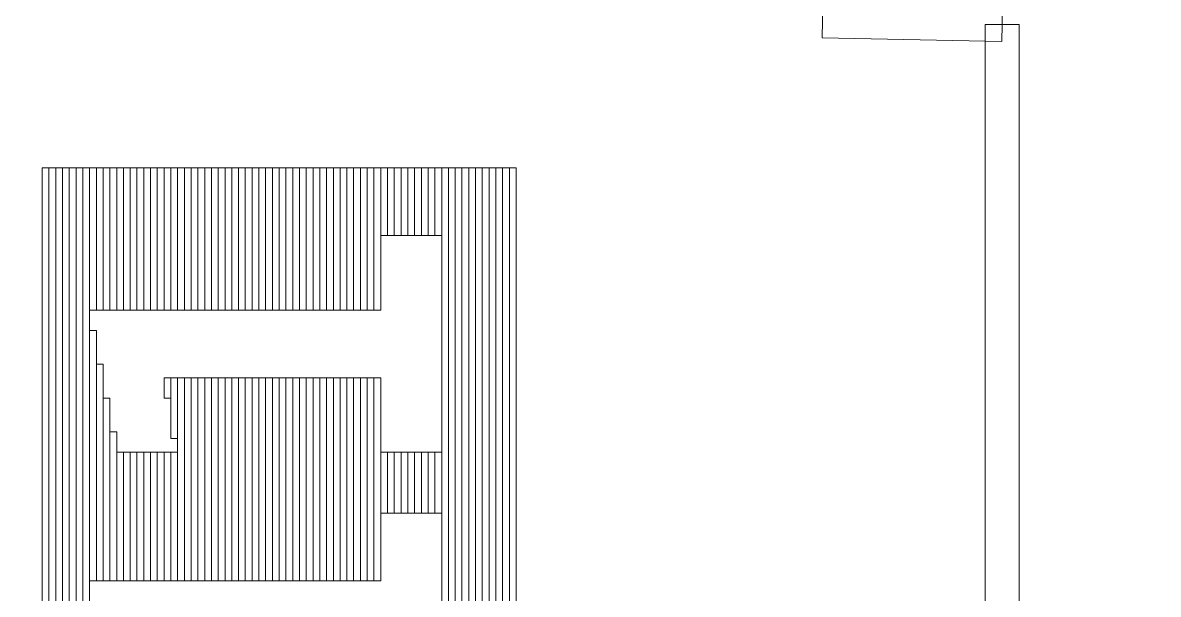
# Model space of a CAD drawing. Header units: millimetres. Extents: x -86 to 67, y -55 to 52.
# Drawn here: x 55.264 to 59.524, y -10.129 to -7.983 of the extents above; entities that cross this region are included whole.
import ezdxf

# ---------------------------------------------------------------- set-up
doc = ezdxf.new("R2010")
doc.units = ezdxf.units.MM
doc.header["$MEASUREMENT"] = 0
for name, color, linetype in [('BG_OUTLINE', 7, 'Continuous'), ('MA_PEN3', 7, 'Continuous'), ('PG_SILKSCREEN_TOP', 7, 'Continuous')]:
    doc.layers.add(name, color=color, linetype=linetype)

msp = doc.modelspace()

# ---------------------------------------------------------------- linework, layer by layer
at = {"layer": 'BG_OUTLINE', "color": 3, "lineweight": 9}
msp.add_open_spline([(-60.0926, 34.7331), (-60.0926, 34.7331), (63.7724, 34.7331), (63.7724, 34.7331), (63.7724, 34.7331), (64.585, 34.7336), (65.3646, 34.4113), (65.9396, 33.837), (65.9396, 33.837), (66.5146, 33.2627), (66.8379, 32.4797), (66.8384, 31.667), (66.8384, 31.667), (66.8384, 31.667), (66.8412, -52.28), (66.8412, -52.28), (66.8412, -52.28), (66.8412, -52.28), (66.8384, -52.1933), (66.8384, -52.1933), (66.8384, -52.1933), (66.8389, -53.006), (66.5166, -53.7856), (65.9424, -54.3606), (65.9424, -54.3606), (65.3681, -54.9356), (64.585, -55.2589), (63.7724, -55.2594), (63.7724, -55.2594), (63.7724, -55.2594), (-60.1869, -55.2594), (-60.1869, -55.2594), (-60.1869, -55.2594), (-60.1869, -55.2594), (-60.0853, -55.2518), (-60.0853, -55.2518), (-60.0853, -55.2518), (-60.8979, -55.2523), (-61.6775, -54.9299), (-62.2525, -54.3557), (-62.2525, -54.3557), (-62.8275, -53.7814), (-63.1508, -52.9984), (-63.1513, -52.1857), (-63.1513, -52.1857), (-63.1513, -52.1857), (-63.1587, 31.667), (-63.1587, 31.667), (-63.1587, 31.667), (-63.1592, 32.4797), (-62.8369, 33.2593), (-62.2626, 33.8343), (-62.2626, 33.8343), (-61.6883, 34.4093), (-60.9053, 34.7326), (-60.0926, 34.7331)], degree=3, knots=[0, 0, 0, 0, 0.071429, 0.071429, 0.071429, 0.071429, 0.142857, 0.142857, 0.142857, 0.142857, 0.214286, 0.214286, 0.214286, 0.214286, 0.285714, 0.285714, 0.285714, 0.285714, 0.357143, 0.357143, 0.357143, 0.357143, 0.428571, 0.428571, 0.428571, 0.428571, 0.5, 0.5, 0.5, 0.5, 0.571429, 0.571429, 0.571429, 0.571429, 0.642857, 0.642857, 0.642857, 0.642857, 0.714286, 0.714286, 0.714286, 0.714286, 0.785714, 0.785714, 0.785714, 0.785714, 0.857143, 0.857143, 0.857143, 0.857143, 0.928571, 0.928571, 0.928571, 0.928571, 1, 1, 1, 1], dxfattribs=at)
at = {"layer": 'MA_PEN3', "color": 5, "lineweight": 9}
for points in [[(55.3627, -11.6781), (55.3627, -11.6781), (55.3373, -11.6781), (55.3373, -11.6781), (55.3373, -11.6781), (55.3373, -11.6781), (55.3373, -8.5285), (55.3373, -8.5285), (55.3373, -8.5285), (55.3373, -8.5285), (55.3627, -8.5285), (55.3627, -8.5285), (55.3627, -8.5285), (55.3627, -8.5285), (55.3627, -11.6781), (55.3627, -11.6781)], [(55.3881, -11.6781), (55.3881, -11.6781), (55.3627, -11.6781), (55.3627, -11.6781), (55.3627, -11.6781), (55.3627, -11.6781), (55.3627, -8.5285), (55.3627, -8.5285), (55.3627, -8.5285), (55.3627, -8.5285), (55.3881, -8.5285), (55.3881, -8.5285), (55.3881, -8.5285), (55.3881, -8.5285), (55.3881, -11.6781), (55.3881, -11.6781)], [(55.4135, -11.6781), (55.4135, -11.6781), (55.3881, -11.6781), (55.3881, -11.6781), (55.3881, -11.6781), (55.3881, -11.6781), (55.3881, -8.5285), (55.3881, -8.5285), (55.3881, -8.5285), (55.3881, -8.5285), (55.4135, -8.5285), (55.4135, -8.5285), (55.4135, -8.5285), (55.4135, -8.5285), (55.4135, -11.6781), (55.4135, -11.6781)], [(55.4389, -11.6781), (55.4389, -11.6781), (55.4135, -11.6781), (55.4135, -11.6781), (55.4135, -11.6781), (55.4135, -11.6781), (55.4135, -8.5285), (55.4135, -8.5285), (55.4135, -8.5285), (55.4135, -8.5285), (55.4389, -8.5285), (55.4389, -8.5285), (55.4389, -8.5285), (55.4389, -8.5285), (55.4389, -11.6781), (55.4389, -11.6781)], [(55.4643, -11.6781), (55.4643, -11.6781), (55.4389, -11.6781), (55.4389, -11.6781), (55.4389, -11.6781), (55.4389, -11.6781), (55.4389, -8.5285), (55.4389, -8.5285), (55.4389, -8.5285), (55.4389, -8.5285), (55.4643, -8.5285), (55.4643, -8.5285), (55.4643, -8.5285), (55.4643, -8.5285), (55.4643, -11.6781), (55.4643, -11.6781)], [(55.4897, -11.6781), (55.4897, -11.6781), (55.4643, -11.6781), (55.4643, -11.6781), (55.4643, -11.6781), (55.4643, -11.6781), (55.4643, -8.5285), (55.4643, -8.5285), (55.4643, -8.5285), (55.4643, -8.5285), (55.4897, -8.5285), (55.4897, -8.5285), (55.4897, -8.5285), (55.4897, -8.5285), (55.4897, -11.6781), (55.4897, -11.6781)], [(55.5151, -11.6781), (55.5151, -11.6781), (55.4897, -11.6781), (55.4897, -11.6781), (55.4897, -11.6781), (55.4897, -11.6781), (55.4897, -8.5285), (55.4897, -8.5285), (55.4897, -8.5285), (55.4897, -8.5285), (55.5151, -8.5285), (55.5151, -8.5285), (55.5151, -8.5285), (55.5151, -8.5285), (55.5151, -11.6781), (55.5151, -11.6781)], [(55.5405, -9.0619), (55.5405, -9.0619), (55.5151, -9.0619), (55.5151, -9.0619), (55.5151, -9.0619), (55.5151, -9.0619), (55.5151, -8.5285), (55.5151, -8.5285), (55.5151, -8.5285), (55.5151, -8.5285), (55.5405, -8.5285), (55.5405, -8.5285), (55.5405, -8.5285), (55.5405, -8.5285), (55.5405, -9.0619), (55.5405, -9.0619)], [(55.5659, -9.0619), (55.5659, -9.0619), (55.5405, -9.0619), (55.5405, -9.0619), (55.5405, -9.0619), (55.5405, -9.0619), (55.5405, -8.5285), (55.5405, -8.5285), (55.5405, -8.5285), (55.5405, -8.5285), (55.5659, -8.5285), (55.5659, -8.5285), (55.5659, -8.5285), (55.5659, -8.5285), (55.5659, -9.0619), (55.5659, -9.0619)], [(55.5913, -9.0619), (55.5913, -9.0619), (55.5659, -9.0619), (55.5659, -9.0619), (55.5659, -9.0619), (55.5659, -9.0619), (55.5659, -8.5285), (55.5659, -8.5285), (55.5659, -8.5285), (55.5659, -8.5285), (55.5913, -8.5285), (55.5913, -8.5285), (55.5913, -8.5285), (55.5913, -8.5285), (55.5913, -9.0619), (55.5913, -9.0619)], [(55.6167, -9.0619), (55.6167, -9.0619), (55.5913, -9.0619), (55.5913, -9.0619), (55.5913, -9.0619), (55.5913, -9.0619), (55.5913, -8.5285), (55.5913, -8.5285), (55.5913, -8.5285), (55.5913, -8.5285), (55.6167, -8.5285), (55.6167, -8.5285), (55.6167, -8.5285), (55.6167, -8.5285), (55.6167, -9.0619), (55.6167, -9.0619)], [(55.6421, -9.0619), (55.6421, -9.0619), (55.6167, -9.0619), (55.6167, -9.0619), (55.6167, -9.0619), (55.6167, -9.0619), (55.6167, -8.5285), (55.6167, -8.5285), (55.6167, -8.5285), (55.6167, -8.5285), (55.6421, -8.5285), (55.6421, -8.5285), (55.6421, -8.5285), (55.6421, -8.5285), (55.6421, -9.0619), (55.6421, -9.0619)], [(55.6675, -9.0619), (55.6675, -9.0619), (55.6421, -9.0619), (55.6421, -9.0619), (55.6421, -9.0619), (55.6421, -9.0619), (55.6421, -8.5285), (55.6421, -8.5285), (55.6421, -8.5285), (55.6421, -8.5285), (55.6675, -8.5285), (55.6675, -8.5285), (55.6675, -8.5285), (55.6675, -8.5285), (55.6675, -9.0619), (55.6675, -9.0619)], [(55.6929, -9.0619), (55.6929, -9.0619), (55.6675, -9.0619), (55.6675, -9.0619), (55.6675, -9.0619), (55.6675, -9.0619), (55.6675, -8.5285), (55.6675, -8.5285), (55.6675, -8.5285), (55.6675, -8.5285), (55.6929, -8.5285), (55.6929, -8.5285), (55.6929, -8.5285), (55.6929, -8.5285), (55.6929, -9.0619), (55.6929, -9.0619)], [(55.7183, -9.0619), (55.7183, -9.0619), (55.6929, -9.0619), (55.6929, -9.0619), (55.6929, -9.0619), (55.6929, -9.0619), (55.6929, -8.5285), (55.6929, -8.5285), (55.6929, -8.5285), (55.6929, -8.5285), (55.7183, -8.5285), (55.7183, -8.5285), (55.7183, -8.5285), (55.7183, -8.5285), (55.7183, -9.0619), (55.7183, -9.0619)], [(55.7437, -9.0619), (55.7437, -9.0619), (55.7183, -9.0619), (55.7183, -9.0619), (55.7183, -9.0619), (55.7183, -9.0619), (55.7183, -8.5285), (55.7183, -8.5285), (55.7183, -8.5285), (55.7183, -8.5285), (55.7437, -8.5285), (55.7437, -8.5285), (55.7437, -8.5285), (55.7437, -8.5285), (55.7437, -9.0619), (55.7437, -9.0619)], [(55.7691, -9.0619), (55.7691, -9.0619), (55.7437, -9.0619), (55.7437, -9.0619), (55.7437, -9.0619), (55.7437, -9.0619), (55.7437, -8.5285), (55.7437, -8.5285), (55.7437, -8.5285), (55.7437, -8.5285), (55.7691, -8.5285), (55.7691, -8.5285), (55.7691, -8.5285), (55.7691, -8.5285), (55.7691, -9.0619), (55.7691, -9.0619)], [(55.7945, -9.0619), (55.7945, -9.0619), (55.7691, -9.0619), (55.7691, -9.0619), (55.7691, -9.0619), (55.7691, -9.0619), (55.7691, -8.5285), (55.7691, -8.5285), (55.7691, -8.5285), (55.7691, -8.5285), (55.7945, -8.5285), (55.7945, -8.5285), (55.7945, -8.5285), (55.7945, -8.5285), (55.7945, -9.0619), (55.7945, -9.0619)], [(55.8199, -9.0619), (55.8199, -9.0619), (55.7945, -9.0619), (55.7945, -9.0619), (55.7945, -9.0619), (55.7945, -9.0619), (55.7945, -8.5285), (55.7945, -8.5285), (55.7945, -8.5285), (55.7945, -8.5285), (55.8199, -8.5285), (55.8199, -8.5285), (55.8199, -8.5285), (55.8199, -8.5285), (55.8199, -9.0619), (55.8199, -9.0619)], [(55.8453, -9.0619), (55.8453, -9.0619), (55.8199, -9.0619), (55.8199, -9.0619), (55.8199, -9.0619), (55.8199, -9.0619), (55.8199, -8.5285), (55.8199, -8.5285), (55.8199, -8.5285), (55.8199, -8.5285), (55.8453, -8.5285), (55.8453, -8.5285), (55.8453, -8.5285), (55.8453, -8.5285), (55.8453, -9.0619), (55.8453, -9.0619)], [(55.8707, -9.0619), (55.8707, -9.0619), (55.8453, -9.0619), (55.8453, -9.0619), (55.8453, -9.0619), (55.8453, -9.0619), (55.8453, -8.5285), (55.8453, -8.5285), (55.8453, -8.5285), (55.8453, -8.5285), (55.8707, -8.5285), (55.8707, -8.5285), (55.8707, -8.5285), (55.8707, -8.5285), (55.8707, -9.0619), (55.8707, -9.0619)], [(55.8961, -9.0619), (55.8961, -9.0619), (55.8707, -9.0619), (55.8707, -9.0619), (55.8707, -9.0619), (55.8707, -9.0619), (55.8707, -8.5285), (55.8707, -8.5285), (55.8707, -8.5285), (55.8707, -8.5285), (55.8961, -8.5285), (55.8961, -8.5285), (55.8961, -8.5285), (55.8961, -8.5285), (55.8961, -9.0619), (55.8961, -9.0619)], [(55.9215, -9.0619), (55.9215, -9.0619), (55.8961, -9.0619), (55.8961, -9.0619), (55.8961, -9.0619), (55.8961, -9.0619), (55.8961, -8.5285), (55.8961, -8.5285), (55.8961, -8.5285), (55.8961, -8.5285), (55.9215, -8.5285), (55.9215, -8.5285), (55.9215, -8.5285), (55.9215, -8.5285), (55.9215, -9.0619), (55.9215, -9.0619)], [(55.9469, -9.0619), (55.9469, -9.0619), (55.9215, -9.0619), (55.9215, -9.0619), (55.9215, -9.0619), (55.9215, -9.0619), (55.9215, -8.5285), (55.9215, -8.5285), (55.9215, -8.5285), (55.9215, -8.5285), (55.9469, -8.5285), (55.9469, -8.5285), (55.9469, -8.5285), (55.9469, -8.5285), (55.9469, -9.0619), (55.9469, -9.0619)], [(55.9723, -9.0619), (55.9723, -9.0619), (55.9469, -9.0619), (55.9469, -9.0619), (55.9469, -9.0619), (55.9469, -9.0619), (55.9469, -8.5285), (55.9469, -8.5285), (55.9469, -8.5285), (55.9469, -8.5285), (55.9723, -8.5285), (55.9723, -8.5285), (55.9723, -8.5285), (55.9723, -8.5285), (55.9723, -9.0619), (55.9723, -9.0619)], [(55.9977, -9.0619), (55.9977, -9.0619), (55.9723, -9.0619), (55.9723, -9.0619), (55.9723, -9.0619), (55.9723, -9.0619), (55.9723, -8.5285), (55.9723, -8.5285), (55.9723, -8.5285), (55.9723, -8.5285), (55.9977, -8.5285), (55.9977, -8.5285), (55.9977, -8.5285), (55.9977, -8.5285), (55.9977, -9.0619), (55.9977, -9.0619)], [(56.0231, -9.0619), (56.0231, -9.0619), (55.9977, -9.0619), (55.9977, -9.0619), (55.9977, -9.0619), (55.9977, -9.0619), (55.9977, -8.5285), (55.9977, -8.5285), (55.9977, -8.5285), (55.9977, -8.5285), (56.0231, -8.5285), (56.0231, -8.5285), (56.0231, -8.5285), (56.0231, -8.5285), (56.0231, -9.0619), (56.0231, -9.0619)], [(56.0485, -9.0619), (56.0485, -9.0619), (56.0231, -9.0619), (56.0231, -9.0619), (56.0231, -9.0619), (56.0231, -9.0619), (56.0231, -8.5285), (56.0231, -8.5285), (56.0231, -8.5285), (56.0231, -8.5285), (56.0485, -8.5285), (56.0485, -8.5285), (56.0485, -8.5285), (56.0485, -8.5285), (56.0485, -9.0619), (56.0485, -9.0619)], [(56.0739, -9.0619), (56.0739, -9.0619), (56.0485, -9.0619), (56.0485, -9.0619), (56.0485, -9.0619), (56.0485, -9.0619), (56.0485, -8.5285), (56.0485, -8.5285), (56.0485, -8.5285), (56.0485, -8.5285), (56.0739, -8.5285), (56.0739, -8.5285), (56.0739, -8.5285), (56.0739, -8.5285), (56.0739, -9.0619), (56.0739, -9.0619)], [(56.0993, -9.0619), (56.0993, -9.0619), (56.0739, -9.0619), (56.0739, -9.0619), (56.0739, -9.0619), (56.0739, -9.0619), (56.0739, -8.5285), (56.0739, -8.5285), (56.0739, -8.5285), (56.0739, -8.5285), (56.0993, -8.5285), (56.0993, -8.5285), (56.0993, -8.5285), (56.0993, -8.5285), (56.0993, -9.0619), (56.0993, -9.0619)], [(56.1247, -9.0619), (56.1247, -9.0619), (56.0993, -9.0619), (56.0993, -9.0619), (56.0993, -9.0619), (56.0993, -9.0619), (56.0993, -8.5285), (56.0993, -8.5285), (56.0993, -8.5285), (56.0993, -8.5285), (56.1247, -8.5285), (56.1247, -8.5285), (56.1247, -8.5285), (56.1247, -8.5285), (56.1247, -9.0619), (56.1247, -9.0619)], [(56.1501, -9.0619), (56.1501, -9.0619), (56.1247, -9.0619), (56.1247, -9.0619), (56.1247, -9.0619), (56.1247, -9.0619), (56.1247, -8.5285), (56.1247, -8.5285), (56.1247, -8.5285), (56.1247, -8.5285), (56.1501, -8.5285), (56.1501, -8.5285), (56.1501, -8.5285), (56.1501, -8.5285), (56.1501, -9.0619), (56.1501, -9.0619)], [(56.1755, -9.0619), (56.1755, -9.0619), (56.1501, -9.0619), (56.1501, -9.0619), (56.1501, -9.0619), (56.1501, -9.0619), (56.1501, -8.5285), (56.1501, -8.5285), (56.1501, -8.5285), (56.1501, -8.5285), (56.1755, -8.5285), (56.1755, -8.5285), (56.1755, -8.5285), (56.1755, -8.5285), (56.1755, -9.0619), (56.1755, -9.0619)], [(56.2009, -9.0619), (56.2009, -9.0619), (56.1755, -9.0619), (56.1755, -9.0619), (56.1755, -9.0619), (56.1755, -9.0619), (56.1755, -8.5285), (56.1755, -8.5285), (56.1755, -8.5285), (56.1755, -8.5285), (56.2009, -8.5285), (56.2009, -8.5285), (56.2009, -8.5285), (56.2009, -8.5285), (56.2009, -9.0619), (56.2009, -9.0619)], [(56.2263, -9.0619), (56.2263, -9.0619), (56.2009, -9.0619), (56.2009, -9.0619), (56.2009, -9.0619), (56.2009, -9.0619), (56.2009, -8.5285), (56.2009, -8.5285), (56.2009, -8.5285), (56.2009, -8.5285), (56.2263, -8.5285), (56.2263, -8.5285), (56.2263, -8.5285), (56.2263, -8.5285), (56.2263, -9.0619), (56.2263, -9.0619)], [(56.2517, -9.0619), (56.2517, -9.0619), (56.2263, -9.0619), (56.2263, -9.0619), (56.2263, -9.0619), (56.2263, -9.0619), (56.2263, -8.5285), (56.2263, -8.5285), (56.2263, -8.5285), (56.2263, -8.5285), (56.2517, -8.5285), (56.2517, -8.5285), (56.2517, -8.5285), (56.2517, -8.5285), (56.2517, -9.0619), (56.2517, -9.0619)], [(56.2771, -9.0619), (56.2771, -9.0619), (56.2517, -9.0619), (56.2517, -9.0619), (56.2517, -9.0619), (56.2517, -9.0619), (56.2517, -8.5285), (56.2517, -8.5285), (56.2517, -8.5285), (56.2517, -8.5285), (56.2771, -8.5285), (56.2771, -8.5285), (56.2771, -8.5285), (56.2771, -8.5285), (56.2771, -9.0619), (56.2771, -9.0619)], [(56.3025, -9.0619), (56.3025, -9.0619), (56.2771, -9.0619), (56.2771, -9.0619), (56.2771, -9.0619), (56.2771, -9.0619), (56.2771, -8.5285), (56.2771, -8.5285), (56.2771, -8.5285), (56.2771, -8.5285), (56.3025, -8.5285), (56.3025, -8.5285), (56.3025, -8.5285), (56.3025, -8.5285), (56.3025, -9.0619), (56.3025, -9.0619)], [(56.3279, -9.0619), (56.3279, -9.0619), (56.3025, -9.0619), (56.3025, -9.0619), (56.3025, -9.0619), (56.3025, -9.0619), (56.3025, -8.5285), (56.3025, -8.5285), (56.3025, -8.5285), (56.3025, -8.5285), (56.3279, -8.5285), (56.3279, -8.5285), (56.3279, -8.5285), (56.3279, -8.5285), (56.3279, -9.0619), (56.3279, -9.0619)], [(56.3533, -9.0619), (56.3533, -9.0619), (56.3279, -9.0619), (56.3279, -9.0619), (56.3279, -9.0619), (56.3279, -9.0619), (56.3279, -8.5285), (56.3279, -8.5285), (56.3279, -8.5285), (56.3279, -8.5285), (56.3533, -8.5285), (56.3533, -8.5285), (56.3533, -8.5285), (56.3533, -8.5285), (56.3533, -9.0619), (56.3533, -9.0619)], [(56.3787, -9.0619), (56.3787, -9.0619), (56.3533, -9.0619), (56.3533, -9.0619), (56.3533, -9.0619), (56.3533, -9.0619), (56.3533, -8.5285), (56.3533, -8.5285), (56.3533, -8.5285), (56.3533, -8.5285), (56.3787, -8.5285), (56.3787, -8.5285), (56.3787, -8.5285), (56.3787, -8.5285), (56.3787, -9.0619), (56.3787, -9.0619)], [(56.4041, -9.0619), (56.4041, -9.0619), (56.3787, -9.0619), (56.3787, -9.0619), (56.3787, -9.0619), (56.3787, -9.0619), (56.3787, -8.5285), (56.3787, -8.5285), (56.3787, -8.5285), (56.3787, -8.5285), (56.4041, -8.5285), (56.4041, -8.5285), (56.4041, -8.5285), (56.4041, -8.5285), (56.4041, -9.0619), (56.4041, -9.0619)], [(56.4295, -9.0619), (56.4295, -9.0619), (56.4041, -9.0619), (56.4041, -9.0619), (56.4041, -9.0619), (56.4041, -9.0619), (56.4041, -8.5285), (56.4041, -8.5285), (56.4041, -8.5285), (56.4041, -8.5285), (56.4295, -8.5285), (56.4295, -8.5285), (56.4295, -8.5285), (56.4295, -8.5285), (56.4295, -9.0619), (56.4295, -9.0619)], [(56.4549, -9.0619), (56.4549, -9.0619), (56.4295, -9.0619), (56.4295, -9.0619), (56.4295, -9.0619), (56.4295, -9.0619), (56.4295, -8.5285), (56.4295, -8.5285), (56.4295, -8.5285), (56.4295, -8.5285), (56.4549, -8.5285), (56.4549, -8.5285), (56.4549, -8.5285), (56.4549, -8.5285), (56.4549, -9.0619), (56.4549, -9.0619)], [(56.4803, -9.0619), (56.4803, -9.0619), (56.4549, -9.0619), (56.4549, -9.0619), (56.4549, -9.0619), (56.4549, -9.0619), (56.4549, -8.5285), (56.4549, -8.5285), (56.4549, -8.5285), (56.4549, -8.5285), (56.4803, -8.5285), (56.4803, -8.5285), (56.4803, -8.5285), (56.4803, -8.5285), (56.4803, -9.0619), (56.4803, -9.0619)], [(56.5057, -9.0619), (56.5057, -9.0619), (56.4803, -9.0619), (56.4803, -9.0619), (56.4803, -9.0619), (56.4803, -9.0619), (56.4803, -8.5285), (56.4803, -8.5285), (56.4803, -8.5285), (56.4803, -8.5285), (56.5057, -8.5285), (56.5057, -8.5285), (56.5057, -8.5285), (56.5057, -8.5285), (56.5057, -9.0619), (56.5057, -9.0619)], [(56.5311, -9.0619), (56.5311, -9.0619), (56.5057, -9.0619), (56.5057, -9.0619), (56.5057, -9.0619), (56.5057, -9.0619), (56.5057, -8.5285), (56.5057, -8.5285), (56.5057, -8.5285), (56.5057, -8.5285), (56.5311, -8.5285), (56.5311, -8.5285), (56.5311, -8.5285), (56.5311, -8.5285), (56.5311, -9.0619), (56.5311, -9.0619)], [(56.5565, -9.0619), (56.5565, -9.0619), (56.5311, -9.0619), (56.5311, -9.0619), (56.5311, -9.0619), (56.5311, -9.0619), (56.5311, -8.5285), (56.5311, -8.5285), (56.5311, -8.5285), (56.5311, -8.5285), (56.5565, -8.5285), (56.5565, -8.5285), (56.5565, -8.5285), (56.5565, -8.5285), (56.5565, -9.0619), (56.5565, -9.0619)], [(56.5819, -9.0619), (56.5819, -9.0619), (56.5565, -9.0619), (56.5565, -9.0619), (56.5565, -9.0619), (56.5565, -9.0619), (56.5565, -8.5285), (56.5565, -8.5285), (56.5565, -8.5285), (56.5565, -8.5285), (56.5819, -8.5285), (56.5819, -8.5285), (56.5819, -8.5285), (56.5819, -8.5285), (56.5819, -9.0619), (56.5819, -9.0619)], [(56.6073, -9.0619), (56.6073, -9.0619), (56.5819, -9.0619), (56.5819, -9.0619), (56.5819, -9.0619), (56.5819, -9.0619), (56.5819, -8.5285), (56.5819, -8.5285), (56.5819, -8.5285), (56.5819, -8.5285), (56.6073, -8.5285), (56.6073, -8.5285), (56.6073, -8.5285), (56.6073, -8.5285), (56.6073, -9.0619), (56.6073, -9.0619)], [(56.6327, -8.7825), (56.6327, -8.7825), (56.6073, -8.7825), (56.6073, -8.7825), (56.6073, -8.7825), (56.6073, -8.7825), (56.6073, -8.5285), (56.6073, -8.5285), (56.6073, -8.5285), (56.6073, -8.5285), (56.6327, -8.5285), (56.6327, -8.5285), (56.6327, -8.5285), (56.6327, -8.5285), (56.6327, -8.7825), (56.6327, -8.7825)], [(56.6581, -8.7825), (56.6581, -8.7825), (56.6327, -8.7825), (56.6327, -8.7825), (56.6327, -8.7825), (56.6327, -8.7825), (56.6327, -8.5285), (56.6327, -8.5285), (56.6327, -8.5285), (56.6327, -8.5285), (56.6581, -8.5285), (56.6581, -8.5285), (56.6581, -8.5285), (56.6581, -8.5285), (56.6581, -8.7825), (56.6581, -8.7825)], [(56.6835, -8.7825), (56.6835, -8.7825), (56.6581, -8.7825), (56.6581, -8.7825), (56.6581, -8.7825), (56.6581, -8.7825), (56.6581, -8.5285), (56.6581, -8.5285), (56.6581, -8.5285), (56.6581, -8.5285), (56.6835, -8.5285), (56.6835, -8.5285), (56.6835, -8.5285), (56.6835, -8.5285), (56.6835, -8.7825), (56.6835, -8.7825)], [(56.7089, -8.7825), (56.7089, -8.7825), (56.6835, -8.7825), (56.6835, -8.7825), (56.6835, -8.7825), (56.6835, -8.7825), (56.6835, -8.5285), (56.6835, -8.5285), (56.6835, -8.5285), (56.6835, -8.5285), (56.7089, -8.5285), (56.7089, -8.5285), (56.7089, -8.5285), (56.7089, -8.5285), (56.7089, -8.7825), (56.7089, -8.7825)], [(56.7343, -8.7825), (56.7343, -8.7825), (56.7089, -8.7825), (56.7089, -8.7825), (56.7089, -8.7825), (56.7089, -8.7825), (56.7089, -8.5285), (56.7089, -8.5285), (56.7089, -8.5285), (56.7089, -8.5285), (56.7343, -8.5285), (56.7343, -8.5285), (56.7343, -8.5285), (56.7343, -8.5285), (56.7343, -8.7825), (56.7343, -8.7825)], [(56.7597, -8.7825), (56.7597, -8.7825), (56.7343, -8.7825), (56.7343, -8.7825), (56.7343, -8.7825), (56.7343, -8.7825), (56.7343, -8.5285), (56.7343, -8.5285), (56.7343, -8.5285), (56.7343, -8.5285), (56.7597, -8.5285), (56.7597, -8.5285), (56.7597, -8.5285), (56.7597, -8.5285), (56.7597, -8.7825), (56.7597, -8.7825)], [(56.7851, -8.7825), (56.7851, -8.7825), (56.7597, -8.7825), (56.7597, -8.7825), (56.7597, -8.7825), (56.7597, -8.7825), (56.7597, -8.5285), (56.7597, -8.5285), (56.7597, -8.5285), (56.7597, -8.5285), (56.7851, -8.5285), (56.7851, -8.5285), (56.7851, -8.5285), (56.7851, -8.5285), (56.7851, -8.7825), (56.7851, -8.7825)], [(56.8105, -8.7825), (56.8105, -8.7825), (56.7851, -8.7825), (56.7851, -8.7825), (56.7851, -8.7825), (56.7851, -8.7825), (56.7851, -8.5285), (56.7851, -8.5285), (56.7851, -8.5285), (56.7851, -8.5285), (56.8105, -8.5285), (56.8105, -8.5285), (56.8105, -8.5285), (56.8105, -8.5285), (56.8105, -8.7825), (56.8105, -8.7825)], [(56.8359, -8.7825), (56.8359, -8.7825), (56.8105, -8.7825), (56.8105, -8.7825), (56.8105, -8.7825), (56.8105, -8.7825), (56.8105, -8.5285), (56.8105, -8.5285), (56.8105, -8.5285), (56.8105, -8.5285), (56.8359, -8.5285), (56.8359, -8.5285), (56.8359, -8.5285), (56.8359, -8.5285), (56.8359, -8.7825), (56.8359, -8.7825)], [(56.8613, -11.2209), (56.8613, -11.2209), (56.8359, -11.2209), (56.8359, -11.2209), (56.8359, -11.2209), (56.8359, -11.2209), (56.8359, -8.5285), (56.8359, -8.5285), (56.8359, -8.5285), (56.8359, -8.5285), (56.8613, -8.5285), (56.8613, -8.5285), (56.8613, -8.5285), (56.8613, -8.5285), (56.8613, -11.2209), (56.8613, -11.2209)], [(56.8867, -11.6781), (56.8867, -11.6781), (56.8613, -11.6781), (56.8613, -11.6781), (56.8613, -11.6781), (56.8613, -11.6781), (56.8613, -8.5285), (56.8613, -8.5285), (56.8613, -8.5285), (56.8613, -8.5285), (56.8867, -8.5285), (56.8867, -8.5285), (56.8867, -8.5285), (56.8867, -8.5285), (56.8867, -11.6781), (56.8867, -11.6781)], [(56.9121, -11.6781), (56.9121, -11.6781), (56.8867, -11.6781), (56.8867, -11.6781), (56.8867, -11.6781), (56.8867, -11.6781), (56.8867, -8.5285), (56.8867, -8.5285), (56.8867, -8.5285), (56.8867, -8.5285), (56.9121, -8.5285), (56.9121, -8.5285), (56.9121, -8.5285), (56.9121, -8.5285), (56.9121, -11.6781), (56.9121, -11.6781)], [(56.9375, -11.6781), (56.9375, -11.6781), (56.9121, -11.6781), (56.9121, -11.6781), (56.9121, -11.6781), (56.9121, -11.6781), (56.9121, -8.5285), (56.9121, -8.5285), (56.9121, -8.5285), (56.9121, -8.5285), (56.9375, -8.5285), (56.9375, -8.5285), (56.9375, -8.5285), (56.9375, -8.5285), (56.9375, -11.6781), (56.9375, -11.6781)], [(56.9629, -11.6781), (56.9629, -11.6781), (56.9375, -11.6781), (56.9375, -11.6781), (56.9375, -11.6781), (56.9375, -11.6781), (56.9375, -8.5285), (56.9375, -8.5285), (56.9375, -8.5285), (56.9375, -8.5285), (56.9629, -8.5285), (56.9629, -8.5285), (56.9629, -8.5285), (56.9629, -8.5285), (56.9629, -11.6781), (56.9629, -11.6781)], [(56.9883, -11.6781), (56.9883, -11.6781), (56.9629, -11.6781), (56.9629, -11.6781), (56.9629, -11.6781), (56.9629, -11.6781), (56.9629, -8.5285), (56.9629, -8.5285), (56.9629, -8.5285), (56.9629, -8.5285), (56.9883, -8.5285), (56.9883, -8.5285), (56.9883, -8.5285), (56.9883, -8.5285), (56.9883, -11.6781), (56.9883, -11.6781)], [(57.0137, -11.6781), (57.0137, -11.6781), (56.9883, -11.6781), (56.9883, -11.6781), (56.9883, -11.6781), (56.9883, -11.6781), (56.9883, -8.5285), (56.9883, -8.5285), (56.9883, -8.5285), (56.9883, -8.5285), (57.0137, -8.5285), (57.0137, -8.5285), (57.0137, -8.5285), (57.0137, -8.5285), (57.0137, -11.6781), (57.0137, -11.6781)], [(57.0391, -11.6781), (57.0391, -11.6781), (57.0137, -11.6781), (57.0137, -11.6781), (57.0137, -11.6781), (57.0137, -11.6781), (57.0137, -8.5285), (57.0137, -8.5285), (57.0137, -8.5285), (57.0137, -8.5285), (57.0391, -8.5285), (57.0391, -8.5285), (57.0391, -8.5285), (57.0391, -8.5285), (57.0391, -11.6781), (57.0391, -11.6781)], [(57.0645, -11.6781), (57.0645, -11.6781), (57.0391, -11.6781), (57.0391, -11.6781), (57.0391, -11.6781), (57.0391, -11.6781), (57.0391, -8.5285), (57.0391, -8.5285), (57.0391, -8.5285), (57.0391, -8.5285), (57.0645, -8.5285), (57.0645, -8.5285), (57.0645, -8.5285), (57.0645, -8.5285), (57.0645, -11.6781), (57.0645, -11.6781)], [(57.0899, -11.6781), (57.0899, -11.6781), (57.0645, -11.6781), (57.0645, -11.6781), (57.0645, -11.6781), (57.0645, -11.6781), (57.0645, -8.5285), (57.0645, -8.5285), (57.0645, -8.5285), (57.0645, -8.5285), (57.0899, -8.5285), (57.0899, -8.5285), (57.0899, -8.5285), (57.0899, -8.5285), (57.0899, -11.6781), (57.0899, -11.6781)], [(57.1153, -11.6781), (57.1153, -11.6781), (57.0899, -11.6781), (57.0899, -11.6781), (57.0899, -11.6781), (57.0899, -11.6781), (57.0899, -8.5285), (57.0899, -8.5285), (57.0899, -8.5285), (57.0899, -8.5285), (57.1153, -8.5285), (57.1153, -8.5285), (57.1153, -8.5285), (57.1153, -8.5285), (57.1153, -11.6781), (57.1153, -11.6781)], [(55.5405, -10.0779), (55.5405, -10.0779), (55.5151, -10.0779), (55.5151, -10.0779), (55.5151, -10.0779), (55.5151, -10.0779), (55.5151, -9.1381), (55.5151, -9.1381), (55.5151, -9.1381), (55.5151, -9.1381), (55.5405, -9.1381), (55.5405, -9.1381), (55.5405, -9.1381), (55.5405, -9.1381), (55.5405, -10.0779), (55.5405, -10.0779)], [(55.5659, -10.0779), (55.5659, -10.0779), (55.5405, -10.0779), (55.5405, -10.0779), (55.5405, -10.0779), (55.5405, -10.0779), (55.5405, -9.2651), (55.5405, -9.2651), (55.5405, -9.2651), (55.5405, -9.2651), (55.5659, -9.2651), (55.5659, -9.2651), (55.5659, -9.2651), (55.5659, -9.2651), (55.5659, -10.0779), (55.5659, -10.0779)], [(55.8199, -9.3921), (55.8199, -9.3921), (55.7945, -9.3921), (55.7945, -9.3921), (55.7945, -9.3921), (55.7945, -9.3921), (55.7945, -9.3159), (55.7945, -9.3159), (55.7945, -9.3159), (55.7945, -9.3159), (55.8199, -9.3159), (55.8199, -9.3159), (55.8199, -9.3159), (55.8199, -9.3159), (55.8199, -9.3921), (55.8199, -9.3921)], [(55.8453, -9.5445), (55.8453, -9.5445), (55.8199, -9.5445), (55.8199, -9.5445), (55.8199, -9.5445), (55.8199, -9.5445), (55.8199, -9.3159), (55.8199, -9.3159), (55.8199, -9.3159), (55.8199, -9.3159), (55.8453, -9.3159), (55.8453, -9.3159), (55.8453, -9.3159), (55.8453, -9.3159), (55.8453, -9.5445), (55.8453, -9.5445)], [(55.8707, -10.0779), (55.8707, -10.0779), (55.8453, -10.0779), (55.8453, -10.0779), (55.8453, -10.0779), (55.8453, -10.0779), (55.8453, -9.3159), (55.8453, -9.3159), (55.8453, -9.3159), (55.8453, -9.3159), (55.8707, -9.3159), (55.8707, -9.3159), (55.8707, -9.3159), (55.8707, -9.3159), (55.8707, -10.0779), (55.8707, -10.0779)], [(55.8961, -10.0779), (55.8961, -10.0779), (55.8707, -10.0779), (55.8707, -10.0779), (55.8707, -10.0779), (55.8707, -10.0779), (55.8707, -9.3159), (55.8707, -9.3159), (55.8707, -9.3159), (55.8707, -9.3159), (55.8961, -9.3159), (55.8961, -9.3159), (55.8961, -9.3159), (55.8961, -9.3159), (55.8961, -10.0779), (55.8961, -10.0779)], [(55.9215, -10.0779), (55.9215, -10.0779), (55.8961, -10.0779), (55.8961, -10.0779), (55.8961, -10.0779), (55.8961, -10.0779), (55.8961, -9.3159), (55.8961, -9.3159), (55.8961, -9.3159), (55.8961, -9.3159), (55.9215, -9.3159), (55.9215, -9.3159), (55.9215, -9.3159), (55.9215, -9.3159), (55.9215, -10.0779), (55.9215, -10.0779)], [(55.9469, -10.0779), (55.9469, -10.0779), (55.9215, -10.0779), (55.9215, -10.0779), (55.9215, -10.0779), (55.9215, -10.0779), (55.9215, -9.3159), (55.9215, -9.3159), (55.9215, -9.3159), (55.9215, -9.3159), (55.9469, -9.3159), (55.9469, -9.3159), (55.9469, -9.3159), (55.9469, -9.3159), (55.9469, -10.0779), (55.9469, -10.0779)], [(55.9723, -10.0779), (55.9723, -10.0779), (55.9469, -10.0779), (55.9469, -10.0779), (55.9469, -10.0779), (55.9469, -10.0779), (55.9469, -9.3159), (55.9469, -9.3159), (55.9469, -9.3159), (55.9469, -9.3159), (55.9723, -9.3159), (55.9723, -9.3159), (55.9723, -9.3159), (55.9723, -9.3159), (55.9723, -10.0779), (55.9723, -10.0779)], [(55.9977, -10.0779), (55.9977, -10.0779), (55.9723, -10.0779), (55.9723, -10.0779), (55.9723, -10.0779), (55.9723, -10.0779), (55.9723, -9.3159), (55.9723, -9.3159), (55.9723, -9.3159), (55.9723, -9.3159), (55.9977, -9.3159), (55.9977, -9.3159), (55.9977, -9.3159), (55.9977, -9.3159), (55.9977, -10.0779), (55.9977, -10.0779)], [(56.0231, -10.0779), (56.0231, -10.0779), (55.9977, -10.0779), (55.9977, -10.0779), (55.9977, -10.0779), (55.9977, -10.0779), (55.9977, -9.3159), (55.9977, -9.3159), (55.9977, -9.3159), (55.9977, -9.3159), (56.0231, -9.3159), (56.0231, -9.3159), (56.0231, -9.3159), (56.0231, -9.3159), (56.0231, -10.0779), (56.0231, -10.0779)], [(56.0485, -10.0779), (56.0485, -10.0779), (56.0231, -10.0779), (56.0231, -10.0779), (56.0231, -10.0779), (56.0231, -10.0779), (56.0231, -9.3159), (56.0231, -9.3159), (56.0231, -9.3159), (56.0231, -9.3159), (56.0485, -9.3159), (56.0485, -9.3159), (56.0485, -9.3159), (56.0485, -9.3159), (56.0485, -10.0779), (56.0485, -10.0779)], [(56.0739, -10.0779), (56.0739, -10.0779), (56.0485, -10.0779), (56.0485, -10.0779), (56.0485, -10.0779), (56.0485, -10.0779), (56.0485, -9.3159), (56.0485, -9.3159), (56.0485, -9.3159), (56.0485, -9.3159), (56.0739, -9.3159), (56.0739, -9.3159), (56.0739, -9.3159), (56.0739, -9.3159), (56.0739, -10.0779), (56.0739, -10.0779)], [(56.0993, -10.0779), (56.0993, -10.0779), (56.0739, -10.0779), (56.0739, -10.0779), (56.0739, -10.0779), (56.0739, -10.0779), (56.0739, -9.3159), (56.0739, -9.3159), (56.0739, -9.3159), (56.0739, -9.3159), (56.0993, -9.3159), (56.0993, -9.3159), (56.0993, -9.3159), (56.0993, -9.3159), (56.0993, -10.0779), (56.0993, -10.0779)], [(56.1247, -10.0779), (56.1247, -10.0779), (56.0993, -10.0779), (56.0993, -10.0779), (56.0993, -10.0779), (56.0993, -10.0779), (56.0993, -9.3159), (56.0993, -9.3159), (56.0993, -9.3159), (56.0993, -9.3159), (56.1247, -9.3159), (56.1247, -9.3159), (56.1247, -9.3159), (56.1247, -9.3159), (56.1247, -10.0779), (56.1247, -10.0779)], [(56.1501, -10.0779), (56.1501, -10.0779), (56.1247, -10.0779), (56.1247, -10.0779), (56.1247, -10.0779), (56.1247, -10.0779), (56.1247, -9.3159), (56.1247, -9.3159), (56.1247, -9.3159), (56.1247, -9.3159), (56.1501, -9.3159), (56.1501, -9.3159), (56.1501, -9.3159), (56.1501, -9.3159), (56.1501, -10.0779), (56.1501, -10.0779)], [(56.1755, -10.0779), (56.1755, -10.0779), (56.1501, -10.0779), (56.1501, -10.0779), (56.1501, -10.0779), (56.1501, -10.0779), (56.1501, -9.3159), (56.1501, -9.3159), (56.1501, -9.3159), (56.1501, -9.3159), (56.1755, -9.3159), (56.1755, -9.3159), (56.1755, -9.3159), (56.1755, -9.3159), (56.1755, -10.0779), (56.1755, -10.0779)], [(56.2009, -10.0779), (56.2009, -10.0779), (56.1755, -10.0779), (56.1755, -10.0779), (56.1755, -10.0779), (56.1755, -10.0779), (56.1755, -9.3159), (56.1755, -9.3159), (56.1755, -9.3159), (56.1755, -9.3159), (56.2009, -9.3159), (56.2009, -9.3159), (56.2009, -9.3159), (56.2009, -9.3159), (56.2009, -10.0779), (56.2009, -10.0779)], [(56.2263, -10.0779), (56.2263, -10.0779), (56.2009, -10.0779), (56.2009, -10.0779), (56.2009, -10.0779), (56.2009, -10.0779), (56.2009, -9.3159), (56.2009, -9.3159), (56.2009, -9.3159), (56.2009, -9.3159), (56.2263, -9.3159), (56.2263, -9.3159), (56.2263, -9.3159), (56.2263, -9.3159), (56.2263, -10.0779), (56.2263, -10.0779)], [(56.2517, -10.0779), (56.2517, -10.0779), (56.2263, -10.0779), (56.2263, -10.0779), (56.2263, -10.0779), (56.2263, -10.0779), (56.2263, -9.3159), (56.2263, -9.3159), (56.2263, -9.3159), (56.2263, -9.3159), (56.2517, -9.3159), (56.2517, -9.3159), (56.2517, -9.3159), (56.2517, -9.3159), (56.2517, -10.0779), (56.2517, -10.0779)], [(56.2771, -10.0779), (56.2771, -10.0779), (56.2517, -10.0779), (56.2517, -10.0779), (56.2517, -10.0779), (56.2517, -10.0779), (56.2517, -9.3159), (56.2517, -9.3159), (56.2517, -9.3159), (56.2517, -9.3159), (56.2771, -9.3159), (56.2771, -9.3159), (56.2771, -9.3159), (56.2771, -9.3159), (56.2771, -10.0779), (56.2771, -10.0779)], [(56.3025, -10.0779), (56.3025, -10.0779), (56.2771, -10.0779), (56.2771, -10.0779), (56.2771, -10.0779), (56.2771, -10.0779), (56.2771, -9.3159), (56.2771, -9.3159), (56.2771, -9.3159), (56.2771, -9.3159), (56.3025, -9.3159), (56.3025, -9.3159), (56.3025, -9.3159), (56.3025, -9.3159), (56.3025, -10.0779), (56.3025, -10.0779)], [(56.3279, -10.0779), (56.3279, -10.0779), (56.3025, -10.0779), (56.3025, -10.0779), (56.3025, -10.0779), (56.3025, -10.0779), (56.3025, -9.3159), (56.3025, -9.3159), (56.3025, -9.3159), (56.3025, -9.3159), (56.3279, -9.3159), (56.3279, -9.3159), (56.3279, -9.3159), (56.3279, -9.3159), (56.3279, -10.0779), (56.3279, -10.0779)], [(56.3533, -10.0779), (56.3533, -10.0779), (56.3279, -10.0779), (56.3279, -10.0779), (56.3279, -10.0779), (56.3279, -10.0779), (56.3279, -9.3159), (56.3279, -9.3159), (56.3279, -9.3159), (56.3279, -9.3159), (56.3533, -9.3159), (56.3533, -9.3159), (56.3533, -9.3159), (56.3533, -9.3159), (56.3533, -10.0779), (56.3533, -10.0779)], [(56.3787, -10.0779), (56.3787, -10.0779), (56.3533, -10.0779), (56.3533, -10.0779), (56.3533, -10.0779), (56.3533, -10.0779), (56.3533, -9.3159), (56.3533, -9.3159), (56.3533, -9.3159), (56.3533, -9.3159), (56.3787, -9.3159), (56.3787, -9.3159), (56.3787, -9.3159), (56.3787, -9.3159), (56.3787, -10.0779), (56.3787, -10.0779)], [(56.4041, -10.0779), (56.4041, -10.0779), (56.3787, -10.0779), (56.3787, -10.0779), (56.3787, -10.0779), (56.3787, -10.0779), (56.3787, -9.3159), (56.3787, -9.3159), (56.3787, -9.3159), (56.3787, -9.3159), (56.4041, -9.3159), (56.4041, -9.3159), (56.4041, -9.3159), (56.4041, -9.3159), (56.4041, -10.0779), (56.4041, -10.0779)], [(56.4295, -10.0779), (56.4295, -10.0779), (56.4041, -10.0779), (56.4041, -10.0779), (56.4041, -10.0779), (56.4041, -10.0779), (56.4041, -9.3159), (56.4041, -9.3159), (56.4041, -9.3159), (56.4041, -9.3159), (56.4295, -9.3159), (56.4295, -9.3159), (56.4295, -9.3159), (56.4295, -9.3159), (56.4295, -10.0779), (56.4295, -10.0779)], [(56.4549, -10.0779), (56.4549, -10.0779), (56.4295, -10.0779), (56.4295, -10.0779), (56.4295, -10.0779), (56.4295, -10.0779), (56.4295, -9.3159), (56.4295, -9.3159), (56.4295, -9.3159), (56.4295, -9.3159), (56.4549, -9.3159), (56.4549, -9.3159), (56.4549, -9.3159), (56.4549, -9.3159), (56.4549, -10.0779), (56.4549, -10.0779)], [(56.4803, -10.0779), (56.4803, -10.0779), (56.4549, -10.0779), (56.4549, -10.0779), (56.4549, -10.0779), (56.4549, -10.0779), (56.4549, -9.3159), (56.4549, -9.3159), (56.4549, -9.3159), (56.4549, -9.3159), (56.4803, -9.3159), (56.4803, -9.3159), (56.4803, -9.3159), (56.4803, -9.3159), (56.4803, -10.0779), (56.4803, -10.0779)], [(56.5057, -10.0779), (56.5057, -10.0779), (56.4803, -10.0779), (56.4803, -10.0779), (56.4803, -10.0779), (56.4803, -10.0779), (56.4803, -9.3159), (56.4803, -9.3159), (56.4803, -9.3159), (56.4803, -9.3159), (56.5057, -9.3159), (56.5057, -9.3159), (56.5057, -9.3159), (56.5057, -9.3159), (56.5057, -10.0779), (56.5057, -10.0779)], [(56.5311, -10.0779), (56.5311, -10.0779), (56.5057, -10.0779), (56.5057, -10.0779), (56.5057, -10.0779), (56.5057, -10.0779), (56.5057, -9.3159), (56.5057, -9.3159), (56.5057, -9.3159), (56.5057, -9.3159), (56.5311, -9.3159), (56.5311, -9.3159), (56.5311, -9.3159), (56.5311, -9.3159), (56.5311, -10.0779), (56.5311, -10.0779)], [(56.5565, -10.0779), (56.5565, -10.0779), (56.5311, -10.0779), (56.5311, -10.0779), (56.5311, -10.0779), (56.5311, -10.0779), (56.5311, -9.3159), (56.5311, -9.3159), (56.5311, -9.3159), (56.5311, -9.3159), (56.5565, -9.3159), (56.5565, -9.3159), (56.5565, -9.3159), (56.5565, -9.3159), (56.5565, -10.0779), (56.5565, -10.0779)], [(56.5819, -10.0779), (56.5819, -10.0779), (56.5565, -10.0779), (56.5565, -10.0779), (56.5565, -10.0779), (56.5565, -10.0779), (56.5565, -9.3159), (56.5565, -9.3159), (56.5565, -9.3159), (56.5565, -9.3159), (56.5819, -9.3159), (56.5819, -9.3159), (56.5819, -9.3159), (56.5819, -9.3159), (56.5819, -10.0779), (56.5819, -10.0779)], [(56.6073, -10.0779), (56.6073, -10.0779), (56.5819, -10.0779), (56.5819, -10.0779), (56.5819, -10.0779), (56.5819, -10.0779), (56.5819, -9.3159), (56.5819, -9.3159), (56.5819, -9.3159), (56.5819, -9.3159), (56.6073, -9.3159), (56.6073, -9.3159), (56.6073, -9.3159), (56.6073, -9.3159), (56.6073, -10.0779), (56.6073, -10.0779)], [(55.5913, -10.0779), (55.5913, -10.0779), (55.5659, -10.0779), (55.5659, -10.0779), (55.5659, -10.0779), (55.5659, -10.0779), (55.5659, -9.3921), (55.5659, -9.3921), (55.5659, -9.3921), (55.5659, -9.3921), (55.5913, -9.3921), (55.5913, -9.3921), (55.5913, -9.3921), (55.5913, -9.3921), (55.5913, -10.0779), (55.5913, -10.0779)], [(55.6167, -10.0779), (55.6167, -10.0779), (55.5913, -10.0779), (55.5913, -10.0779), (55.5913, -10.0779), (55.5913, -10.0779), (55.5913, -9.5191), (55.5913, -9.5191), (55.5913, -9.5191), (55.5913, -9.5191), (55.6167, -9.5191), (55.6167, -9.5191), (55.6167, -9.5191), (55.6167, -9.5191), (55.6167, -10.0779), (55.6167, -10.0779)], [(55.6421, -10.0779), (55.6421, -10.0779), (55.6167, -10.0779), (55.6167, -10.0779), (55.6167, -10.0779), (55.6167, -10.0779), (55.6167, -9.5953), (55.6167, -9.5953), (55.6167, -9.5953), (55.6167, -9.5953), (55.6421, -9.5953), (55.6421, -9.5953), (55.6421, -9.5953), (55.6421, -9.5953), (55.6421, -10.0779), (55.6421, -10.0779)], [(55.6675, -10.0779), (55.6675, -10.0779), (55.6421, -10.0779), (55.6421, -10.0779), (55.6421, -10.0779), (55.6421, -10.0779), (55.6421, -9.5953), (55.6421, -9.5953), (55.6421, -9.5953), (55.6421, -9.5953), (55.6675, -9.5953), (55.6675, -9.5953), (55.6675, -9.5953), (55.6675, -9.5953), (55.6675, -10.0779), (55.6675, -10.0779)], [(55.6929, -10.0779), (55.6929, -10.0779), (55.6675, -10.0779), (55.6675, -10.0779), (55.6675, -10.0779), (55.6675, -10.0779), (55.6675, -9.5953), (55.6675, -9.5953), (55.6675, -9.5953), (55.6675, -9.5953), (55.6929, -9.5953), (55.6929, -9.5953), (55.6929, -9.5953), (55.6929, -9.5953), (55.6929, -10.0779), (55.6929, -10.0779)], [(55.7183, -10.0779), (55.7183, -10.0779), (55.6929, -10.0779), (55.6929, -10.0779), (55.6929, -10.0779), (55.6929, -10.0779), (55.6929, -9.5953), (55.6929, -9.5953), (55.6929, -9.5953), (55.6929, -9.5953), (55.7183, -9.5953), (55.7183, -9.5953), (55.7183, -9.5953), (55.7183, -9.5953), (55.7183, -10.0779), (55.7183, -10.0779)], [(55.7437, -10.0779), (55.7437, -10.0779), (55.7183, -10.0779), (55.7183, -10.0779), (55.7183, -10.0779), (55.7183, -10.0779), (55.7183, -9.5953), (55.7183, -9.5953), (55.7183, -9.5953), (55.7183, -9.5953), (55.7437, -9.5953), (55.7437, -9.5953), (55.7437, -9.5953), (55.7437, -9.5953), (55.7437, -10.0779), (55.7437, -10.0779)], [(55.7691, -10.0779), (55.7691, -10.0779), (55.7437, -10.0779), (55.7437, -10.0779), (55.7437, -10.0779), (55.7437, -10.0779), (55.7437, -9.5953), (55.7437, -9.5953), (55.7437, -9.5953), (55.7437, -9.5953), (55.7691, -9.5953), (55.7691, -9.5953), (55.7691, -9.5953), (55.7691, -9.5953), (55.7691, -10.0779), (55.7691, -10.0779)], [(55.7945, -10.0779), (55.7945, -10.0779), (55.7691, -10.0779), (55.7691, -10.0779), (55.7691, -10.0779), (55.7691, -10.0779), (55.7691, -9.5953), (55.7691, -9.5953), (55.7691, -9.5953), (55.7691, -9.5953), (55.7945, -9.5953), (55.7945, -9.5953), (55.7945, -9.5953), (55.7945, -9.5953), (55.7945, -10.0779), (55.7945, -10.0779)], [(55.8199, -10.0779), (55.8199, -10.0779), (55.7945, -10.0779), (55.7945, -10.0779), (55.7945, -10.0779), (55.7945, -10.0779), (55.7945, -9.5953), (55.7945, -9.5953), (55.7945, -9.5953), (55.7945, -9.5953), (55.8199, -9.5953), (55.8199, -9.5953), (55.8199, -9.5953), (55.8199, -9.5953), (55.8199, -10.0779), (55.8199, -10.0779)], [(55.8453, -10.0779), (55.8453, -10.0779), (55.8199, -10.0779), (55.8199, -10.0779), (55.8199, -10.0779), (55.8199, -10.0779), (55.8199, -9.5953), (55.8199, -9.5953), (55.8199, -9.5953), (55.8199, -9.5953), (55.8453, -9.5953), (55.8453, -9.5953), (55.8453, -9.5953), (55.8453, -9.5953), (55.8453, -10.0779), (55.8453, -10.0779)], [(56.6327, -9.8239), (56.6327, -9.8239), (56.6073, -9.8239), (56.6073, -9.8239), (56.6073, -9.8239), (56.6073, -9.8239), (56.6073, -9.5953), (56.6073, -9.5953), (56.6073, -9.5953), (56.6073, -9.5953), (56.6327, -9.5953), (56.6327, -9.5953), (56.6327, -9.5953), (56.6327, -9.5953), (56.6327, -9.8239), (56.6327, -9.8239)], [(56.6581, -9.8239), (56.6581, -9.8239), (56.6327, -9.8239), (56.6327, -9.8239), (56.6327, -9.8239), (56.6327, -9.8239), (56.6327, -9.5953), (56.6327, -9.5953), (56.6327, -9.5953), (56.6327, -9.5953), (56.6581, -9.5953), (56.6581, -9.5953), (56.6581, -9.5953), (56.6581, -9.5953), (56.6581, -9.8239), (56.6581, -9.8239)], [(56.6835, -9.8239), (56.6835, -9.8239), (56.6581, -9.8239), (56.6581, -9.8239), (56.6581, -9.8239), (56.6581, -9.8239), (56.6581, -9.5953), (56.6581, -9.5953), (56.6581, -9.5953), (56.6581, -9.5953), (56.6835, -9.5953), (56.6835, -9.5953), (56.6835, -9.5953), (56.6835, -9.5953), (56.6835, -9.8239), (56.6835, -9.8239)], [(56.7089, -9.8239), (56.7089, -9.8239), (56.6835, -9.8239), (56.6835, -9.8239), (56.6835, -9.8239), (56.6835, -9.8239), (56.6835, -9.5953), (56.6835, -9.5953), (56.6835, -9.5953), (56.6835, -9.5953), (56.7089, -9.5953), (56.7089, -9.5953), (56.7089, -9.5953), (56.7089, -9.5953), (56.7089, -9.8239), (56.7089, -9.8239)], [(56.7343, -9.8239), (56.7343, -9.8239), (56.7089, -9.8239), (56.7089, -9.8239), (56.7089, -9.8239), (56.7089, -9.8239), (56.7089, -9.5953), (56.7089, -9.5953), (56.7089, -9.5953), (56.7089, -9.5953), (56.7343, -9.5953), (56.7343, -9.5953), (56.7343, -9.5953), (56.7343, -9.5953), (56.7343, -9.8239), (56.7343, -9.8239)], [(56.7597, -9.8239), (56.7597, -9.8239), (56.7343, -9.8239), (56.7343, -9.8239), (56.7343, -9.8239), (56.7343, -9.8239), (56.7343, -9.5953), (56.7343, -9.5953), (56.7343, -9.5953), (56.7343, -9.5953), (56.7597, -9.5953), (56.7597, -9.5953), (56.7597, -9.5953), (56.7597, -9.5953), (56.7597, -9.8239), (56.7597, -9.8239)], [(56.7851, -9.8239), (56.7851, -9.8239), (56.7597, -9.8239), (56.7597, -9.8239), (56.7597, -9.8239), (56.7597, -9.8239), (56.7597, -9.5953), (56.7597, -9.5953), (56.7597, -9.5953), (56.7597, -9.5953), (56.7851, -9.5953), (56.7851, -9.5953), (56.7851, -9.5953), (56.7851, -9.5953), (56.7851, -9.8239), (56.7851, -9.8239)], [(56.8105, -9.8239), (56.8105, -9.8239), (56.7851, -9.8239), (56.7851, -9.8239), (56.7851, -9.8239), (56.7851, -9.8239), (56.7851, -9.5953), (56.7851, -9.5953), (56.7851, -9.5953), (56.7851, -9.5953), (56.8105, -9.5953), (56.8105, -9.5953), (56.8105, -9.5953), (56.8105, -9.5953), (56.8105, -9.8239), (56.8105, -9.8239)], [(56.8359, -9.8239), (56.8359, -9.8239), (56.8105, -9.8239), (56.8105, -9.8239), (56.8105, -9.8239), (56.8105, -9.8239), (56.8105, -9.5953), (56.8105, -9.5953), (56.8105, -9.5953), (56.8105, -9.5953), (56.8359, -9.5953), (56.8359, -9.5953), (56.8359, -9.5953), (56.8359, -9.5953), (56.8359, -9.8239), (56.8359, -9.8239)]]:
    msp.add_open_spline(points, degree=3, knots=[0, 0, 0, 0, 0.25, 0.25, 0.25, 0.25, 0.5, 0.5, 0.5, 0.5, 0.75, 0.75, 0.75, 0.75, 1, 1, 1, 1], dxfattribs=at)
at = {"layer": 'PG_SILKSCREEN_TOP', "color": 6, "lineweight": 9}
for points in [[(58.9403, -7.9265), (58.9403, -7.9265), (58.9377, -8.0535), (58.9377, -8.0535), (58.9377, -8.0535), (58.9377, -8.0535), (58.2636, -8.0397), (58.2636, -8.0397), (58.2636, -8.0397), (58.2636, -8.0397), (58.2662, -7.9128), (58.2662, -7.9128), (58.2662, -7.9128), (58.2662, -7.9128), (58.9403, -7.9265), (58.9403, -7.9265)], [(59.0025, -12.5879), (59.0025, -12.5879), (58.8755, -12.5879), (58.8755, -12.5879), (58.8755, -12.5879), (58.8755, -12.5879), (58.8755, -7.99), (58.8755, -7.99), (58.8755, -7.99), (58.8755, -7.99), (59.0025, -7.99), (59.0025, -7.99), (59.0025, -7.99), (59.0025, -7.99), (59.0025, -12.5879), (59.0025, -12.5879)]]:
    msp.add_open_spline(points, degree=3, knots=[0, 0, 0, 0, 0.25, 0.25, 0.25, 0.25, 0.5, 0.5, 0.5, 0.5, 0.75, 0.75, 0.75, 0.75, 1, 1, 1, 1], dxfattribs=at)

doc.saveas('drawing.dxf')
